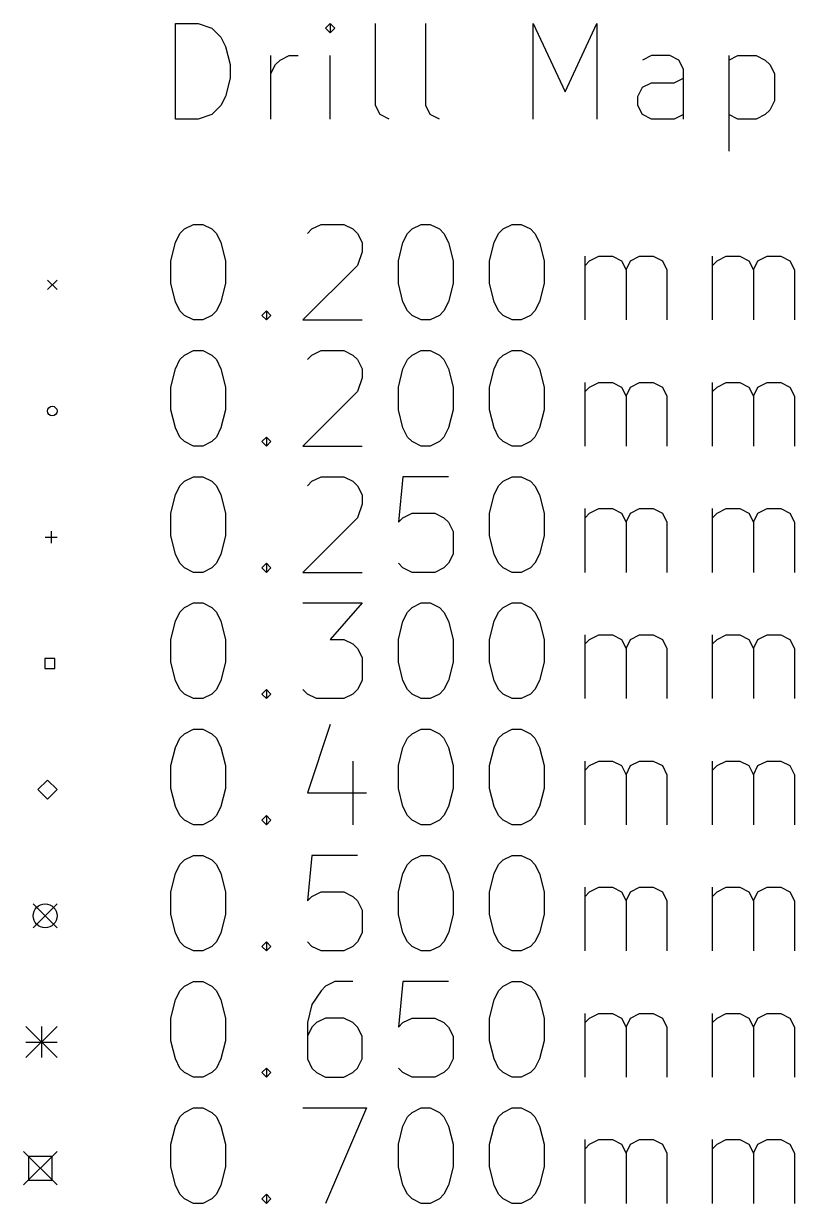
# Model space of a CAD drawing. Extents: x 95 to 218, y -204 to -74.
# Drawn here: x 96.07 to 112.19, y -178.84 to -154.16 of the extents above; entities that cross this region are included whole.
import ezdxf

# ---------------------------------------------------------------- set-up
doc = ezdxf.new("R2010")
doc.units = 0
doc.layers.add('BLACK', color=7, linetype='CONTINUOUS')

msp = doc.modelspace()

# ---------------------------------------------------------------- linework, layer by layer
at = {"layer": 'BLACK', "linetype": 'CONTINUOUS'}
for p, q in [((99.242, -156.156), (99.242, -154.156)), ((99.242, -154.156), (99.7182, -154.156)), ((99.7182, -154.156), (100.004, -154.251)), ((102.48, -154.156), (102.385, -154.251)), ((102.575, -154.251), (102.48, -154.156)), ((102.48, -154.156), (102.48, -154.346)), ((103.432, -155.87), (103.432, -154.156)), ((104.48, -155.87), (104.48, -154.156)), ((106.728, -156.156), (106.728, -154.156)), ((106.728, -154.156), (107.394, -155.584)), ((107.394, -155.584), (108.061, -154.156)), ((108.061, -154.156), (108.061, -156.156)), ((100.004, -154.251), (100.194, -154.441)), ((100.194, -154.441), (100.29, -154.632)), ((102.385, -154.251), (102.48, -154.346)), ((102.48, -154.346), (102.575, -154.251)), ((100.29, -154.632), (100.385, -155.013)), ((101.242, -156.156), (101.242, -154.822)), ((101.337, -155.013), (101.432, -154.918)), ((101.432, -154.918), (101.623, -154.822)), ((101.623, -154.822), (101.813, -154.822)), ((102.48, -156.156), (102.48, -154.822)), ((109.204, -154.822), (109.013, -154.918)), ((109.585, -154.822), (109.204, -154.822)), ((109.775, -154.918), (109.585, -154.822)), ((109.871, -155.108), (109.775, -154.918)), ((110.823, -154.822), (110.823, -156.822)), ((110.823, -154.918), (111.013, -154.822)), ((111.013, -154.822), (111.394, -154.822)), ((111.394, -154.822), (111.585, -154.918)), ((111.585, -154.918), (111.68, -155.013)), ((100.385, -155.013), (100.385, -155.299)), ((101.242, -155.203), (101.337, -155.013)), ((109.871, -156.156), (109.871, -155.108)), ((111.68, -155.013), (111.775, -155.203)), ((111.775, -155.203), (111.775, -155.775)), ((100.385, -155.299), (100.29, -155.68)), ((109.013, -155.489), (109.204, -155.394)), ((109.204, -155.394), (109.68, -155.394)), ((109.68, -155.394), (109.871, -155.299)), ((100.29, -155.68), (100.194, -155.87)), ((108.918, -155.68), (109.013, -155.489)), ((108.918, -155.87), (108.918, -155.68)), ((100.194, -155.87), (100.004, -156.061)), ((103.528, -156.061), (103.432, -155.87)), ((104.575, -156.061), (104.48, -155.87)), ((109.013, -156.061), (108.918, -155.87)), ((111.68, -155.965), (111.585, -156.061)), ((111.775, -155.775), (111.68, -155.965)), ((99.7182, -156.156), (99.242, -156.156)), ((100.004, -156.061), (99.7182, -156.156)), ((103.718, -156.156), (103.528, -156.061)), ((104.766, -156.156), (104.575, -156.061)), ((109.204, -156.156), (109.013, -156.061)), ((109.68, -156.156), (109.204, -156.156)), ((109.871, -156.061), (109.68, -156.156)), ((111.013, -156.156), (110.823, -156.061)), ((111.394, -156.156), (111.013, -156.156)), ((111.585, -156.061), (111.394, -156.156)), ((99.4325, -158.451), (99.6229, -158.356)), ((99.6229, -158.356), (99.8134, -158.356)), ((99.8134, -158.356), (100.004, -158.451)), ((102.099, -158.451), (102.29, -158.356)), ((102.29, -158.356), (102.766, -158.356)), ((102.766, -158.356), (102.956, -158.451)), ((104.194, -158.451), (104.385, -158.356)), ((104.385, -158.356), (104.575, -158.356)), ((104.575, -158.356), (104.766, -158.451)), ((106.099, -158.451), (106.29, -158.356)), ((106.29, -158.356), (106.48, -158.356)), ((106.48, -158.356), (106.671, -158.451)), ((99.242, -158.737), (99.3372, -158.546)), ((99.3372, -158.546), (99.4325, -158.451)), ((100.004, -158.451), (100.099, -158.546)), ((100.099, -158.546), (100.194, -158.737)), ((102.004, -158.546), (102.099, -158.451)), ((102.956, -158.451), (103.052, -158.546)), ((103.052, -158.546), (103.147, -158.737)), ((104.004, -158.737), (104.099, -158.546)), ((104.099, -158.546), (104.194, -158.451)), ((104.766, -158.451), (104.861, -158.546)), ((104.861, -158.546), (104.956, -158.737)), ((105.909, -158.737), (106.004, -158.546)), ((106.004, -158.546), (106.099, -158.451)), ((106.671, -158.451), (106.766, -158.546)), ((106.766, -158.546), (106.861, -158.737)), ((99.1468, -159.118), (99.242, -158.737)), ((100.194, -158.737), (100.29, -159.118)), ((103.147, -158.927), (103.052, -159.213)), ((103.147, -158.737), (103.147, -158.927)), ((103.909, -159.118), (104.004, -158.737)), ((104.956, -158.737), (105.052, -159.118)), ((105.813, -159.118), (105.909, -158.737)), ((106.861, -158.737), (106.956, -159.118)), ((99.1468, -159.594), (99.1468, -159.118)), ((100.29, -159.118), (100.29, -159.594)), ((103.909, -159.594), (103.909, -159.118)), ((105.052, -159.118), (105.052, -159.594)), ((105.813, -159.594), (105.813, -159.118)), ((106.956, -159.118), (106.956, -159.594)), ((107.813, -160.356), (107.813, -159.022)), ((107.813, -159.213), (107.909, -159.118)), ((107.909, -159.118), (108.099, -159.022)), ((108.099, -159.022), (108.385, -159.022)), ((108.385, -159.022), (108.575, -159.118)), ((108.575, -159.118), (108.671, -159.308)), ((108.671, -159.308), (108.766, -159.118)), ((108.766, -159.118), (108.956, -159.022)), ((108.956, -159.022), (109.242, -159.022)), ((109.242, -159.022), (109.432, -159.118)), ((109.432, -159.118), (109.528, -159.308)), ((110.48, -160.356), (110.48, -159.022)), ((110.48, -159.213), (110.575, -159.118)), ((110.575, -159.118), (110.766, -159.022)), ((110.766, -159.022), (111.052, -159.022)), ((111.052, -159.022), (111.242, -159.118)), ((111.242, -159.118), (111.337, -159.308)), ((111.337, -159.308), (111.432, -159.118)), ((111.432, -159.118), (111.623, -159.022)), ((111.623, -159.022), (111.909, -159.022)), ((111.909, -159.022), (112.099, -159.118)), ((112.099, -159.118), (112.194, -159.308)), ((103.052, -159.213), (101.909, -160.356)), ((108.671, -159.308), (108.671, -160.356)), ((109.528, -159.308), (109.528, -160.356)), ((111.337, -159.308), (111.337, -160.356)), ((112.194, -159.308), (112.194, -160.356)), ((96.5658, -159.521), (96.7658, -159.721)), ((96.7658, -159.521), (96.5658, -159.721)), ((99.242, -159.975), (99.1468, -159.594)), ((100.29, -159.594), (100.194, -159.975)), ((104.004, -159.975), (103.909, -159.594)), ((105.052, -159.594), (104.956, -159.975)), ((105.909, -159.975), (105.813, -159.594)), ((106.956, -159.594), (106.861, -159.975)), ((99.3372, -160.165), (99.242, -159.975)), ((99.4325, -160.261), (99.3372, -160.165)), ((100.099, -160.165), (100.004, -160.261)), ((100.194, -159.975), (100.099, -160.165)), ((101.052, -160.261), (101.147, -160.165)), ((101.147, -160.165), (101.242, -160.261)), ((101.147, -160.165), (101.147, -160.356)), ((104.099, -160.165), (104.004, -159.975)), ((104.194, -160.261), (104.099, -160.165)), ((104.861, -160.165), (104.766, -160.261)), ((104.956, -159.975), (104.861, -160.165)), ((106.004, -160.165), (105.909, -159.975)), ((106.099, -160.261), (106.004, -160.165)), ((106.766, -160.165), (106.671, -160.261)), ((106.861, -159.975), (106.766, -160.165)), ((99.6229, -160.356), (99.4325, -160.261)), ((99.8134, -160.356), (99.6229, -160.356)), ((100.004, -160.261), (99.8134, -160.356)), ((101.147, -160.356), (101.052, -160.261)), ((101.242, -160.261), (101.147, -160.356)), ((101.909, -160.356), (103.147, -160.356)), ((104.385, -160.356), (104.194, -160.261)), ((104.575, -160.356), (104.385, -160.356)), ((104.766, -160.261), (104.575, -160.356)), ((106.29, -160.356), (106.099, -160.261)), ((106.48, -160.356), (106.29, -160.356)), ((106.671, -160.261), (106.48, -160.356)), ((99.3372, -161.186), (99.4325, -161.091)), ((99.4325, -161.091), (99.6229, -160.996)), ((99.6229, -160.996), (99.8134, -160.996)), ((99.8134, -160.996), (100.004, -161.091)), ((100.004, -161.091), (100.099, -161.186)), ((102.004, -161.186), (102.099, -161.091)), ((102.099, -161.091), (102.29, -160.996)), ((102.29, -160.996), (102.766, -160.996)), ((102.766, -160.996), (102.956, -161.091)), ((102.956, -161.091), (103.052, -161.186)), ((104.099, -161.186), (104.194, -161.091)), ((104.194, -161.091), (104.385, -160.996)), ((104.385, -160.996), (104.575, -160.996)), ((104.575, -160.996), (104.766, -161.091)), ((104.766, -161.091), (104.861, -161.186)), ((106.004, -161.186), (106.099, -161.091)), ((106.099, -161.091), (106.29, -160.996)), ((106.29, -160.996), (106.48, -160.996)), ((106.48, -160.996), (106.671, -161.091)), ((106.671, -161.091), (106.766, -161.186)), ((99.1468, -161.758), (99.242, -161.377)), ((99.242, -161.377), (99.3372, -161.186)), ((100.099, -161.186), (100.194, -161.377)), ((100.194, -161.377), (100.29, -161.758)), ((103.052, -161.186), (103.147, -161.377)), ((103.147, -161.377), (103.147, -161.567)), ((103.909, -161.758), (104.004, -161.377)), ((104.004, -161.377), (104.099, -161.186)), ((104.861, -161.186), (104.956, -161.377)), ((104.956, -161.377), (105.052, -161.758)), ((105.813, -161.758), (105.909, -161.377)), ((105.909, -161.377), (106.004, -161.186)), ((106.766, -161.186), (106.861, -161.377)), ((106.861, -161.377), (106.956, -161.758)), ((103.147, -161.567), (103.052, -161.853)), ((99.1468, -162.234), (99.1468, -161.758)), ((100.29, -161.758), (100.29, -162.234)), ((103.052, -161.853), (101.909, -162.996)), ((103.909, -162.234), (103.909, -161.758)), ((105.052, -161.758), (105.052, -162.234)), ((105.813, -162.234), (105.813, -161.758)), ((106.956, -161.758), (106.956, -162.234)), ((107.813, -162.996), (107.813, -161.662)), ((107.813, -161.853), (107.909, -161.758)), ((107.909, -161.758), (108.099, -161.662)), ((108.099, -161.662), (108.385, -161.662)), ((108.385, -161.662), (108.575, -161.758)), ((108.575, -161.758), (108.671, -161.948)), ((108.671, -161.948), (108.766, -161.758)), ((108.766, -161.758), (108.956, -161.662)), ((108.956, -161.662), (109.242, -161.662)), ((109.242, -161.662), (109.432, -161.758)), ((109.432, -161.758), (109.528, -161.948)), ((110.48, -162.996), (110.48, -161.662)), ((110.48, -161.853), (110.575, -161.758)), ((110.575, -161.758), (110.766, -161.662)), ((110.766, -161.662), (111.052, -161.662)), ((111.052, -161.662), (111.242, -161.758)), ((111.242, -161.758), (111.337, -161.948)), ((111.337, -161.948), (111.432, -161.758)), ((111.432, -161.758), (111.623, -161.662)), ((111.623, -161.662), (111.909, -161.662)), ((111.909, -161.662), (112.099, -161.758)), ((112.099, -161.758), (112.194, -161.948)), ((108.671, -161.948), (108.671, -162.996)), ((109.528, -161.948), (109.528, -162.996)), ((111.337, -161.948), (111.337, -162.996)), ((112.194, -161.948), (112.194, -162.996)), ((99.242, -162.615), (99.1468, -162.234)), ((100.29, -162.234), (100.194, -162.615)), ((104.004, -162.615), (103.909, -162.234)), ((105.052, -162.234), (104.956, -162.615)), ((105.909, -162.615), (105.813, -162.234)), ((106.956, -162.234), (106.861, -162.615)), ((99.3372, -162.805), (99.242, -162.615)), ((100.194, -162.615), (100.099, -162.805)), ((104.099, -162.805), (104.004, -162.615)), ((104.956, -162.615), (104.861, -162.805)), ((106.004, -162.805), (105.909, -162.615)), ((106.861, -162.615), (106.766, -162.805)), ((99.4325, -162.901), (99.3372, -162.805)), ((100.099, -162.805), (100.004, -162.901)), ((101.052, -162.901), (101.147, -162.805)), ((101.147, -162.805), (101.242, -162.901)), ((101.147, -162.805), (101.147, -162.996)), ((104.194, -162.901), (104.099, -162.805)), ((104.861, -162.805), (104.766, -162.901)), ((106.099, -162.901), (106.004, -162.805)), ((106.766, -162.805), (106.671, -162.901)), ((99.6229, -162.996), (99.4325, -162.901)), ((99.8134, -162.996), (99.6229, -162.996)), ((100.004, -162.901), (99.8134, -162.996)), ((101.147, -162.996), (101.052, -162.901)), ((101.242, -162.901), (101.147, -162.996)), ((101.909, -162.996), (103.147, -162.996)), ((104.385, -162.996), (104.194, -162.901)), ((104.575, -162.996), (104.385, -162.996)), ((104.766, -162.901), (104.575, -162.996)), ((106.29, -162.996), (106.099, -162.901)), ((106.48, -162.996), (106.29, -162.996)), ((106.671, -162.901), (106.48, -162.996)), ((99.242, -164.017), (99.3372, -163.826)), ((99.3372, -163.826), (99.4325, -163.731)), ((99.4325, -163.731), (99.6229, -163.636)), ((99.6229, -163.636), (99.8134, -163.636)), ((99.8134, -163.636), (100.004, -163.731)), ((100.004, -163.731), (100.099, -163.826)), ((100.099, -163.826), (100.194, -164.017)), ((102.004, -163.826), (102.099, -163.731)), ((102.099, -163.731), (102.29, -163.636)), ((102.29, -163.636), (102.766, -163.636)), ((102.766, -163.636), (102.956, -163.731)), ((102.956, -163.731), (103.052, -163.826)), ((103.052, -163.826), (103.147, -164.017)), ((104.004, -163.636), (103.909, -164.588)), ((104.956, -163.636), (104.004, -163.636)), ((105.909, -164.017), (106.004, -163.826)), ((106.004, -163.826), (106.099, -163.731)), ((106.099, -163.731), (106.29, -163.636)), ((106.29, -163.636), (106.48, -163.636)), ((106.48, -163.636), (106.671, -163.731)), ((106.671, -163.731), (106.766, -163.826)), ((106.766, -163.826), (106.861, -164.017)), ((99.1468, -164.398), (99.242, -164.017)), ((100.194, -164.017), (100.29, -164.398)), ((103.147, -164.017), (103.147, -164.207)), ((105.813, -164.398), (105.909, -164.017)), ((106.861, -164.017), (106.956, -164.398)), ((103.147, -164.207), (103.052, -164.493)), ((107.813, -165.636), (107.813, -164.302)), ((107.909, -164.398), (108.099, -164.302)), ((108.099, -164.302), (108.385, -164.302)), ((108.385, -164.302), (108.575, -164.398)), ((108.766, -164.398), (108.956, -164.302)), ((108.956, -164.302), (109.242, -164.302)), ((109.242, -164.302), (109.432, -164.398)), ((110.48, -165.636), (110.48, -164.302)), ((110.575, -164.398), (110.766, -164.302)), ((110.766, -164.302), (111.052, -164.302)), ((111.052, -164.302), (111.242, -164.398)), ((111.432, -164.398), (111.623, -164.302)), ((111.623, -164.302), (111.909, -164.302)), ((111.909, -164.302), (112.099, -164.398)), ((99.1468, -164.874), (99.1468, -164.398)), ((100.29, -164.398), (100.29, -164.874)), ((103.052, -164.493), (101.909, -165.636)), ((103.909, -164.588), (104.004, -164.493)), ((104.004, -164.493), (104.194, -164.398)), ((104.194, -164.398), (104.671, -164.398)), ((104.671, -164.398), (104.861, -164.493)), ((104.861, -164.493), (104.956, -164.588)), ((104.956, -164.588), (105.052, -164.779)), ((105.813, -164.874), (105.813, -164.398)), ((106.956, -164.398), (106.956, -164.874)), ((107.813, -164.493), (107.909, -164.398)), ((108.575, -164.398), (108.671, -164.588)), ((108.671, -164.588), (108.766, -164.398)), ((108.671, -164.588), (108.671, -165.636)), ((109.432, -164.398), (109.528, -164.588)), ((109.528, -164.588), (109.528, -165.636)), ((110.48, -164.493), (110.575, -164.398)), ((111.242, -164.398), (111.337, -164.588)), ((111.337, -164.588), (111.432, -164.398)), ((111.337, -164.588), (111.337, -165.636)), ((112.099, -164.398), (112.194, -164.588)), ((112.194, -164.588), (112.194, -165.636)), ((96.6408, -164.776), (96.6408, -165.026)), ((105.052, -164.779), (105.052, -165.255)), ((96.5158, -164.901), (96.7658, -164.901)), ((99.242, -165.255), (99.1468, -164.874)), ((100.29, -164.874), (100.194, -165.255)), ((105.909, -165.255), (105.813, -164.874)), ((106.956, -164.874), (106.861, -165.255)), ((99.3372, -165.445), (99.242, -165.255)), ((100.194, -165.255), (100.099, -165.445)), ((105.052, -165.255), (104.956, -165.445)), ((106.004, -165.445), (105.909, -165.255)), ((106.861, -165.255), (106.766, -165.445)), ((99.4325, -165.541), (99.3372, -165.445)), ((99.6229, -165.636), (99.4325, -165.541)), ((100.004, -165.541), (99.8134, -165.636)), ((100.099, -165.445), (100.004, -165.541)), ((101.052, -165.541), (101.147, -165.445)), ((101.147, -165.636), (101.052, -165.541)), ((101.147, -165.445), (101.242, -165.541)), ((101.147, -165.445), (101.147, -165.636)), ((101.242, -165.541), (101.147, -165.636)), ((104.004, -165.541), (103.909, -165.445)), ((104.194, -165.636), (104.004, -165.541)), ((104.861, -165.541), (104.671, -165.636)), ((104.956, -165.445), (104.861, -165.541)), ((106.099, -165.541), (106.004, -165.445)), ((106.29, -165.636), (106.099, -165.541)), ((106.671, -165.541), (106.48, -165.636)), ((106.766, -165.445), (106.671, -165.541)), ((99.8134, -165.636), (99.6229, -165.636)), ((101.909, -165.636), (103.147, -165.636)), ((104.671, -165.636), (104.194, -165.636)), ((106.48, -165.636), (106.29, -165.636)), ((99.4325, -166.371), (99.6229, -166.276)), ((99.6229, -166.276), (99.8134, -166.276)), ((99.8134, -166.276), (100.004, -166.371)), ((101.909, -166.276), (103.147, -166.276)), ((103.147, -166.276), (102.48, -167.038)), ((104.194, -166.371), (104.385, -166.276)), ((104.385, -166.276), (104.575, -166.276)), ((104.575, -166.276), (104.766, -166.371)), ((106.099, -166.371), (106.29, -166.276)), ((106.29, -166.276), (106.48, -166.276)), ((106.48, -166.276), (106.671, -166.371)), ((99.242, -166.657), (99.3372, -166.466)), ((99.3372, -166.466), (99.4325, -166.371)), ((100.004, -166.371), (100.099, -166.466)), ((100.099, -166.466), (100.194, -166.657)), ((104.004, -166.657), (104.099, -166.466)), ((104.099, -166.466), (104.194, -166.371)), ((104.766, -166.371), (104.861, -166.466)), ((104.861, -166.466), (104.956, -166.657)), ((105.909, -166.657), (106.004, -166.466)), ((106.004, -166.466), (106.099, -166.371)), ((106.671, -166.371), (106.766, -166.466)), ((106.766, -166.466), (106.861, -166.657)), ((99.1468, -167.038), (99.242, -166.657)), ((100.194, -166.657), (100.29, -167.038)), ((103.909, -167.038), (104.004, -166.657)), ((104.956, -166.657), (105.052, -167.038)), ((105.813, -167.038), (105.909, -166.657)), ((106.861, -166.657), (106.956, -167.038)), ((99.1468, -167.514), (99.1468, -167.038)), ((100.29, -167.038), (100.29, -167.514)), ((102.48, -167.038), (102.766, -167.038)), ((102.766, -167.038), (102.956, -167.133)), ((103.909, -167.514), (103.909, -167.038)), ((105.052, -167.038), (105.052, -167.514)), ((105.813, -167.514), (105.813, -167.038)), ((106.956, -167.038), (106.956, -167.514)), ((107.813, -168.276), (107.813, -166.942)), ((107.813, -167.133), (107.909, -167.038)), ((107.909, -167.038), (108.099, -166.942)), ((108.099, -166.942), (108.385, -166.942)), ((108.385, -166.942), (108.575, -167.038)), ((108.575, -167.038), (108.671, -167.228)), ((108.671, -167.228), (108.766, -167.038)), ((108.766, -167.038), (108.956, -166.942)), ((108.956, -166.942), (109.242, -166.942)), ((109.242, -166.942), (109.432, -167.038)), ((109.432, -167.038), (109.528, -167.228)), ((110.48, -168.276), (110.48, -166.942)), ((110.48, -167.133), (110.575, -167.038)), ((110.575, -167.038), (110.766, -166.942)), ((110.766, -166.942), (111.052, -166.942)), ((111.052, -166.942), (111.242, -167.038)), ((111.242, -167.038), (111.337, -167.228)), ((111.337, -167.228), (111.432, -167.038)), ((111.432, -167.038), (111.623, -166.942)), ((111.623, -166.942), (111.909, -166.942)), ((111.909, -166.942), (112.099, -167.038)), ((112.099, -167.038), (112.194, -167.228)), ((102.956, -167.133), (103.052, -167.228)), ((103.052, -167.228), (103.147, -167.419)), ((108.671, -167.228), (108.671, -168.276)), ((109.528, -167.228), (109.528, -168.276)), ((111.337, -167.228), (111.337, -168.276)), ((112.194, -167.228), (112.194, -168.276)), ((96.7219, -167.435), (96.5097, -167.435)), ((96.5097, -167.435), (96.5097, -167.647)), ((96.7219, -167.647), (96.7219, -167.435)), ((99.242, -167.895), (99.1468, -167.514)), ((100.29, -167.514), (100.194, -167.895)), ((103.147, -167.419), (103.147, -167.895)), ((104.004, -167.895), (103.909, -167.514)), ((105.052, -167.514), (104.956, -167.895)), ((105.909, -167.895), (105.813, -167.514)), ((106.956, -167.514), (106.861, -167.895)), ((96.5097, -167.647), (96.7219, -167.647)), ((99.3372, -168.085), (99.242, -167.895)), ((100.194, -167.895), (100.099, -168.085)), ((103.147, -167.895), (103.052, -168.085)), ((104.099, -168.085), (104.004, -167.895)), ((104.956, -167.895), (104.861, -168.085)), ((106.004, -168.085), (105.909, -167.895)), ((106.861, -167.895), (106.766, -168.085)), ((99.4325, -168.181), (99.3372, -168.085)), ((99.6229, -168.276), (99.4325, -168.181)), ((99.8134, -168.276), (99.6229, -168.276)), ((100.004, -168.181), (99.8134, -168.276)), ((100.099, -168.085), (100.004, -168.181)), ((101.052, -168.181), (101.147, -168.085)), ((101.147, -168.276), (101.052, -168.181)), ((101.147, -168.085), (101.242, -168.181)), ((101.147, -168.085), (101.147, -168.276)), ((101.242, -168.181), (101.147, -168.276)), ((102.004, -168.181), (101.909, -168.085)), ((102.194, -168.276), (102.004, -168.181)), ((102.766, -168.276), (102.194, -168.276)), ((102.956, -168.181), (102.766, -168.276)), ((103.052, -168.085), (102.956, -168.181)), ((104.194, -168.181), (104.099, -168.085)), ((104.385, -168.276), (104.194, -168.181)), ((104.575, -168.276), (104.385, -168.276)), ((104.766, -168.181), (104.575, -168.276)), ((104.861, -168.085), (104.766, -168.181)), ((106.099, -168.181), (106.004, -168.085)), ((106.29, -168.276), (106.099, -168.181)), ((106.48, -168.276), (106.29, -168.276)), ((106.671, -168.181), (106.48, -168.276)), ((106.766, -168.085), (106.671, -168.181)), ((99.3372, -169.106), (99.4325, -169.011)), ((99.4325, -169.011), (99.6229, -168.916)), ((99.6229, -168.916), (99.8134, -168.916)), ((99.8134, -168.916), (100.004, -169.011)), ((100.004, -169.011), (100.099, -169.106)), ((102.48, -168.821), (102.004, -170.249)), ((104.099, -169.106), (104.194, -169.011)), ((104.194, -169.011), (104.385, -168.916)), ((104.385, -168.916), (104.575, -168.916)), ((104.575, -168.916), (104.766, -169.011)), ((104.766, -169.011), (104.861, -169.106)), ((106.004, -169.106), (106.099, -169.011)), ((106.099, -169.011), (106.29, -168.916)), ((106.29, -168.916), (106.48, -168.916)), ((106.48, -168.916), (106.671, -169.011)), ((106.671, -169.011), (106.766, -169.106)), ((99.1468, -169.678), (99.242, -169.297)), ((99.242, -169.297), (99.3372, -169.106)), ((100.099, -169.106), (100.194, -169.297)), ((100.194, -169.297), (100.29, -169.678)), ((103.909, -169.678), (104.004, -169.297)), ((104.004, -169.297), (104.099, -169.106)), ((104.861, -169.106), (104.956, -169.297)), ((104.956, -169.297), (105.052, -169.678)), ((105.813, -169.678), (105.909, -169.297)), ((105.909, -169.297), (106.004, -169.106)), ((106.766, -169.106), (106.861, -169.297)), ((106.861, -169.297), (106.956, -169.678)), ((99.1468, -170.154), (99.1468, -169.678)), ((100.29, -169.678), (100.29, -170.154)), ((102.956, -169.582), (102.956, -170.916)), ((103.909, -170.154), (103.909, -169.678)), ((105.052, -169.678), (105.052, -170.154)), ((105.813, -170.154), (105.813, -169.678)), ((106.956, -169.678), (106.956, -170.154)), ((107.813, -170.916), (107.813, -169.582)), ((107.813, -169.773), (107.909, -169.678)), ((107.909, -169.678), (108.099, -169.582)), ((108.099, -169.582), (108.385, -169.582)), ((108.385, -169.582), (108.575, -169.678)), ((108.575, -169.678), (108.671, -169.868)), ((108.671, -169.868), (108.766, -169.678)), ((108.766, -169.678), (108.956, -169.582)), ((108.956, -169.582), (109.242, -169.582)), ((109.242, -169.582), (109.432, -169.678)), ((109.432, -169.678), (109.528, -169.868)), ((110.48, -170.916), (110.48, -169.582)), ((110.48, -169.773), (110.575, -169.678)), ((110.575, -169.678), (110.766, -169.582)), ((110.766, -169.582), (111.052, -169.582)), ((111.052, -169.582), (111.242, -169.678)), ((111.242, -169.678), (111.337, -169.868)), ((111.337, -169.868), (111.432, -169.678)), ((111.432, -169.678), (111.623, -169.582)), ((111.623, -169.582), (111.909, -169.582)), ((111.909, -169.582), (112.099, -169.678)), ((112.099, -169.678), (112.194, -169.868)), ((96.5658, -169.981), (96.3658, -170.181)), ((96.7658, -170.181), (96.5658, -169.981)), ((108.671, -169.868), (108.671, -170.916)), ((109.528, -169.868), (109.528, -170.916)), ((111.337, -169.868), (111.337, -170.916)), ((112.194, -169.868), (112.194, -170.916)), ((96.3658, -170.181), (96.5658, -170.381)), ((96.5658, -170.381), (96.7658, -170.181)), ((99.242, -170.535), (99.1468, -170.154)), ((100.29, -170.154), (100.194, -170.535)), ((102.004, -170.249), (103.242, -170.249)), ((104.004, -170.535), (103.909, -170.154)), ((105.052, -170.154), (104.956, -170.535)), ((105.909, -170.535), (105.813, -170.154)), ((106.956, -170.154), (106.861, -170.535)), ((99.3372, -170.725), (99.242, -170.535)), ((100.194, -170.535), (100.099, -170.725)), ((104.099, -170.725), (104.004, -170.535)), ((104.956, -170.535), (104.861, -170.725)), ((106.004, -170.725), (105.909, -170.535)), ((106.861, -170.535), (106.766, -170.725)), ((99.4325, -170.821), (99.3372, -170.725)), ((100.099, -170.725), (100.004, -170.821)), ((101.052, -170.821), (101.147, -170.725)), ((101.147, -170.725), (101.242, -170.821)), ((101.147, -170.725), (101.147, -170.916)), ((104.194, -170.821), (104.099, -170.725)), ((104.861, -170.725), (104.766, -170.821)), ((106.099, -170.821), (106.004, -170.725)), ((106.766, -170.725), (106.671, -170.821)), ((99.6229, -170.916), (99.4325, -170.821)), ((99.8134, -170.916), (99.6229, -170.916)), ((100.004, -170.821), (99.8134, -170.916)), ((101.147, -170.916), (101.052, -170.821)), ((101.242, -170.821), (101.147, -170.916)), ((104.385, -170.916), (104.194, -170.821)), ((104.575, -170.916), (104.385, -170.916)), ((104.766, -170.821), (104.575, -170.916)), ((106.29, -170.916), (106.099, -170.821)), ((106.48, -170.916), (106.29, -170.916)), ((106.671, -170.821), (106.48, -170.916)), ((99.242, -171.937), (99.3372, -171.746)), ((99.3372, -171.746), (99.4325, -171.651)), ((99.4325, -171.651), (99.6229, -171.556)), ((99.6229, -171.556), (99.8134, -171.556)), ((99.8134, -171.556), (100.004, -171.651)), ((100.004, -171.651), (100.099, -171.746)), ((100.099, -171.746), (100.194, -171.937)), ((102.099, -171.556), (102.004, -172.508)), ((103.052, -171.556), (102.099, -171.556)), ((104.004, -171.937), (104.099, -171.746)), ((104.099, -171.746), (104.194, -171.651)), ((104.194, -171.651), (104.385, -171.556)), ((104.385, -171.556), (104.575, -171.556)), ((104.575, -171.556), (104.766, -171.651)), ((104.766, -171.651), (104.861, -171.746)), ((104.861, -171.746), (104.956, -171.937)), ((105.909, -171.937), (106.004, -171.746)), ((106.004, -171.746), (106.099, -171.651)), ((106.099, -171.651), (106.29, -171.556)), ((106.29, -171.556), (106.48, -171.556)), ((106.48, -171.556), (106.671, -171.651)), ((106.671, -171.651), (106.766, -171.746)), ((106.766, -171.746), (106.861, -171.937)), ((99.1468, -172.318), (99.242, -171.937)), ((100.194, -171.937), (100.29, -172.318)), ((103.909, -172.318), (104.004, -171.937)), ((104.956, -171.937), (105.052, -172.318)), ((105.813, -172.318), (105.909, -171.937)), ((106.861, -171.937), (106.956, -172.318)), ((107.813, -173.556), (107.813, -172.222)), ((107.909, -172.318), (108.099, -172.222)), ((108.099, -172.222), (108.385, -172.222)), ((108.385, -172.222), (108.575, -172.318)), ((108.766, -172.318), (108.956, -172.222)), ((108.956, -172.222), (109.242, -172.222)), ((109.242, -172.222), (109.432, -172.318)), ((110.48, -173.556), (110.48, -172.222)), ((110.575, -172.318), (110.766, -172.222)), ((110.766, -172.222), (111.052, -172.222)), ((111.052, -172.222), (111.242, -172.318)), ((111.432, -172.318), (111.623, -172.222)), ((111.623, -172.222), (111.909, -172.222)), ((111.909, -172.222), (112.099, -172.318)), ((99.1468, -172.794), (99.1468, -172.318)), ((100.29, -172.318), (100.29, -172.794)), ((102.004, -172.508), (102.099, -172.413)), ((102.099, -172.413), (102.29, -172.318)), ((102.29, -172.318), (102.766, -172.318)), ((102.766, -172.318), (102.956, -172.413)), ((102.956, -172.413), (103.052, -172.508)), ((103.052, -172.508), (103.147, -172.699)), ((103.909, -172.794), (103.909, -172.318)), ((105.052, -172.318), (105.052, -172.794)), ((105.813, -172.794), (105.813, -172.318)), ((106.956, -172.318), (106.956, -172.794)), ((107.813, -172.413), (107.909, -172.318)), ((108.575, -172.318), (108.671, -172.508)), ((108.671, -172.508), (108.766, -172.318)), ((108.671, -172.508), (108.671, -173.556)), ((109.432, -172.318), (109.528, -172.508)), ((109.528, -172.508), (109.528, -173.556)), ((110.48, -172.413), (110.575, -172.318)), ((111.242, -172.318), (111.337, -172.508)), ((111.337, -172.508), (111.432, -172.318)), ((111.337, -172.508), (111.337, -173.556)), ((112.099, -172.318), (112.194, -172.508)), ((112.194, -172.508), (112.194, -173.556)), ((96.2658, -172.571), (96.7658, -173.071)), ((96.7658, -172.571), (96.2658, -173.071)), ((103.147, -172.699), (103.147, -173.175)), ((99.242, -173.175), (99.1468, -172.794)), ((100.29, -172.794), (100.194, -173.175)), ((104.004, -173.175), (103.909, -172.794)), ((105.052, -172.794), (104.956, -173.175)), ((105.909, -173.175), (105.813, -172.794)), ((106.956, -172.794), (106.861, -173.175)), ((99.3372, -173.365), (99.242, -173.175)), ((100.194, -173.175), (100.099, -173.365)), ((103.147, -173.175), (103.052, -173.365)), ((104.099, -173.365), (104.004, -173.175)), ((104.956, -173.175), (104.861, -173.365)), ((106.004, -173.365), (105.909, -173.175)), ((106.861, -173.175), (106.766, -173.365)), ((99.4325, -173.461), (99.3372, -173.365)), ((99.6229, -173.556), (99.4325, -173.461)), ((100.004, -173.461), (99.8134, -173.556)), ((100.099, -173.365), (100.004, -173.461)), ((101.052, -173.461), (101.147, -173.365)), ((101.147, -173.556), (101.052, -173.461)), ((101.147, -173.365), (101.242, -173.461)), ((101.147, -173.365), (101.147, -173.556)), ((101.242, -173.461), (101.147, -173.556)), ((102.099, -173.461), (102.004, -173.365)), ((102.29, -173.556), (102.099, -173.461)), ((102.956, -173.461), (102.766, -173.556)), ((103.052, -173.365), (102.956, -173.461)), ((104.194, -173.461), (104.099, -173.365)), ((104.385, -173.556), (104.194, -173.461)), ((104.766, -173.461), (104.575, -173.556)), ((104.861, -173.365), (104.766, -173.461)), ((106.099, -173.461), (106.004, -173.365)), ((106.29, -173.556), (106.099, -173.461)), ((106.671, -173.461), (106.48, -173.556)), ((106.766, -173.365), (106.671, -173.461)), ((99.8134, -173.556), (99.6229, -173.556)), ((102.766, -173.556), (102.29, -173.556)), ((104.575, -173.556), (104.385, -173.556)), ((106.48, -173.556), (106.29, -173.556)), ((99.4325, -174.291), (99.6229, -174.196)), ((99.6229, -174.196), (99.8134, -174.196)), ((99.8134, -174.196), (100.004, -174.291)), ((102.575, -174.196), (102.385, -174.291)), ((102.956, -174.196), (102.575, -174.196)), ((104.004, -174.196), (103.909, -175.148)), ((104.956, -174.196), (104.004, -174.196)), ((106.099, -174.291), (106.29, -174.196)), ((106.29, -174.196), (106.48, -174.196)), ((106.48, -174.196), (106.671, -174.291)), ((99.242, -174.577), (99.3372, -174.386)), ((99.3372, -174.386), (99.4325, -174.291)), ((100.004, -174.291), (100.099, -174.386)), ((100.099, -174.386), (100.194, -174.577)), ((102.29, -174.386), (102.099, -174.672)), ((102.385, -174.291), (102.29, -174.386)), ((105.909, -174.577), (106.004, -174.386)), ((106.004, -174.386), (106.099, -174.291)), ((106.671, -174.291), (106.766, -174.386)), ((106.766, -174.386), (106.861, -174.577)), ((99.1468, -174.958), (99.242, -174.577)), ((100.194, -174.577), (100.29, -174.958)), ((102.099, -174.672), (102.004, -175.053)), ((105.813, -174.958), (105.909, -174.577)), ((106.861, -174.577), (106.956, -174.958)), ((99.1468, -175.434), (99.1468, -174.958)), ((100.29, -174.958), (100.29, -175.434)), ((102.385, -174.958), (102.194, -175.053)), ((102.766, -174.958), (102.385, -174.958)), ((102.956, -175.053), (102.766, -174.958)), ((104.004, -175.053), (104.194, -174.958)), ((104.194, -174.958), (104.671, -174.958)), ((104.671, -174.958), (104.861, -175.053)), ((105.813, -175.434), (105.813, -174.958)), ((106.956, -174.958), (106.956, -175.434)), ((107.813, -176.196), (107.813, -174.862)), ((107.813, -175.053), (107.909, -174.958)), ((107.909, -174.958), (108.099, -174.862)), ((108.099, -174.862), (108.385, -174.862)), ((108.385, -174.862), (108.575, -174.958)), ((108.575, -174.958), (108.671, -175.148)), ((108.671, -175.148), (108.766, -174.958)), ((108.766, -174.958), (108.956, -174.862)), ((108.956, -174.862), (109.242, -174.862)), ((109.242, -174.862), (109.432, -174.958)), ((109.432, -174.958), (109.528, -175.148)), ((110.48, -176.196), (110.48, -174.862)), ((110.48, -175.053), (110.575, -174.958)), ((110.575, -174.958), (110.766, -174.862)), ((110.766, -174.862), (111.052, -174.862)), ((111.052, -174.862), (111.242, -174.958)), ((111.242, -174.958), (111.337, -175.148)), ((111.337, -175.148), (111.432, -174.958)), ((111.432, -174.958), (111.623, -174.862)), ((111.623, -174.862), (111.909, -174.862)), ((111.909, -174.862), (112.099, -174.958)), ((112.099, -174.958), (112.194, -175.148)), ((96.1158, -175.136), (96.7658, -175.786)), ((96.7658, -175.136), (96.1158, -175.786)), ((96.4408, -175.136), (96.4408, -175.786)), ((102.004, -175.053), (102.004, -175.815)), ((102.099, -175.148), (102.004, -175.339)), ((102.194, -175.053), (102.099, -175.148)), ((103.052, -175.148), (102.956, -175.053)), ((103.147, -175.339), (103.052, -175.148)), ((103.909, -175.148), (104.004, -175.053)), ((104.861, -175.053), (104.956, -175.148)), ((104.956, -175.148), (105.052, -175.339)), ((108.671, -175.148), (108.671, -176.196)), ((109.528, -175.148), (109.528, -176.196)), ((111.337, -175.148), (111.337, -176.196)), ((112.194, -175.148), (112.194, -176.196)), ((96.1158, -175.461), (96.7658, -175.461)), ((99.242, -175.815), (99.1468, -175.434)), ((100.29, -175.434), (100.194, -175.815)), ((103.147, -175.815), (103.147, -175.339)), ((105.052, -175.339), (105.052, -175.815)), ((105.909, -175.815), (105.813, -175.434)), ((106.956, -175.434), (106.861, -175.815)), ((99.3372, -176.005), (99.242, -175.815)), ((100.194, -175.815), (100.099, -176.005)), ((102.004, -175.815), (102.099, -176.005)), ((103.052, -176.005), (103.147, -175.815)), ((105.052, -175.815), (104.956, -176.005)), ((106.004, -176.005), (105.909, -175.815)), ((106.861, -175.815), (106.766, -176.005)), ((99.4325, -176.101), (99.3372, -176.005)), ((99.6229, -176.196), (99.4325, -176.101)), ((99.8134, -176.196), (99.6229, -176.196)), ((100.004, -176.101), (99.8134, -176.196)), ((100.099, -176.005), (100.004, -176.101)), ((101.052, -176.101), (101.147, -176.005)), ((101.147, -176.196), (101.052, -176.101)), ((101.147, -176.005), (101.242, -176.101)), ((101.147, -176.005), (101.147, -176.196)), ((101.242, -176.101), (101.147, -176.196)), ((102.099, -176.005), (102.194, -176.101)), ((102.194, -176.101), (102.385, -176.196)), ((102.385, -176.196), (102.766, -176.196)), ((102.766, -176.196), (102.956, -176.101)), ((102.956, -176.101), (103.052, -176.005)), ((104.004, -176.101), (103.909, -176.005)), ((104.194, -176.196), (104.004, -176.101)), ((104.671, -176.196), (104.194, -176.196)), ((104.861, -176.101), (104.671, -176.196)), ((104.956, -176.005), (104.861, -176.101)), ((106.099, -176.101), (106.004, -176.005)), ((106.29, -176.196), (106.099, -176.101)), ((106.48, -176.196), (106.29, -176.196)), ((106.671, -176.101), (106.48, -176.196)), ((106.766, -176.005), (106.671, -176.101)), ((99.3372, -177.026), (99.4325, -176.931)), ((99.4325, -176.931), (99.6229, -176.836)), ((99.6229, -176.836), (99.8134, -176.836)), ((99.8134, -176.836), (100.004, -176.931)), ((100.004, -176.931), (100.099, -177.026)), ((101.909, -176.836), (103.242, -176.836)), ((103.242, -176.836), (102.385, -178.836)), ((104.099, -177.026), (104.194, -176.931)), ((104.194, -176.931), (104.385, -176.836)), ((104.385, -176.836), (104.575, -176.836)), ((104.575, -176.836), (104.766, -176.931)), ((104.766, -176.931), (104.861, -177.026)), ((106.004, -177.026), (106.099, -176.931)), ((106.099, -176.931), (106.29, -176.836)), ((106.29, -176.836), (106.48, -176.836)), ((106.48, -176.836), (106.671, -176.931)), ((106.671, -176.931), (106.766, -177.026)), ((99.242, -177.217), (99.3372, -177.026)), ((100.099, -177.026), (100.194, -177.217)), ((104.004, -177.217), (104.099, -177.026)), ((104.861, -177.026), (104.956, -177.217)), ((105.909, -177.217), (106.004, -177.026)), ((106.766, -177.026), (106.861, -177.217)), ((99.1468, -177.598), (99.242, -177.217)), ((100.194, -177.217), (100.29, -177.598)), ((103.909, -177.598), (104.004, -177.217)), ((104.956, -177.217), (105.052, -177.598)), ((105.813, -177.598), (105.909, -177.217)), ((106.861, -177.217), (106.956, -177.598)), ((99.1468, -178.074), (99.1468, -177.598)), ((100.29, -177.598), (100.29, -178.074)), ((103.909, -178.074), (103.909, -177.598)), ((105.052, -177.598), (105.052, -178.074)), ((105.813, -178.074), (105.813, -177.598)), ((106.956, -177.598), (106.956, -178.074)), ((107.813, -178.836), (107.813, -177.502)), ((107.813, -177.693), (107.909, -177.598)), ((107.909, -177.598), (108.099, -177.502)), ((108.099, -177.502), (108.385, -177.502)), ((108.385, -177.502), (108.575, -177.598)), ((108.575, -177.598), (108.671, -177.788)), ((108.671, -177.788), (108.766, -177.598)), ((108.766, -177.598), (108.956, -177.502)), ((108.956, -177.502), (109.242, -177.502)), ((109.242, -177.502), (109.432, -177.598)), ((109.432, -177.598), (109.528, -177.788)), ((110.48, -178.836), (110.48, -177.502)), ((110.48, -177.693), (110.575, -177.598)), ((110.575, -177.598), (110.766, -177.502)), ((110.766, -177.502), (111.052, -177.502)), ((111.052, -177.502), (111.242, -177.598)), ((111.242, -177.598), (111.337, -177.788)), ((111.337, -177.788), (111.432, -177.598)), ((111.432, -177.598), (111.623, -177.502)), ((111.623, -177.502), (111.909, -177.502)), ((111.909, -177.502), (112.099, -177.598)), ((112.099, -177.598), (112.194, -177.788)), ((96.0658, -177.751), (96.7658, -178.451)), ((96.7658, -177.751), (96.0658, -178.451)), ((96.6633, -177.854), (96.1683, -177.854)), ((96.1683, -177.854), (96.1683, -178.348)), ((96.6633, -178.348), (96.6633, -177.854)), ((108.671, -177.788), (108.671, -178.836)), ((109.528, -177.788), (109.528, -178.836)), ((111.337, -177.788), (111.337, -178.836)), ((112.194, -177.788), (112.194, -178.836)), ((99.242, -178.455), (99.1468, -178.074)), ((100.29, -178.074), (100.194, -178.455)), ((104.004, -178.455), (103.909, -178.074)), ((105.052, -178.074), (104.956, -178.455)), ((105.909, -178.455), (105.813, -178.074)), ((106.956, -178.074), (106.861, -178.455)), ((96.1683, -178.348), (96.6633, -178.348)), ((99.3372, -178.645), (99.242, -178.455)), ((99.4325, -178.741), (99.3372, -178.645)), ((100.099, -178.645), (100.004, -178.741)), ((100.194, -178.455), (100.099, -178.645)), ((101.052, -178.741), (101.147, -178.645)), ((101.147, -178.645), (101.242, -178.741)), ((101.147, -178.645), (101.147, -178.836)), ((104.099, -178.645), (104.004, -178.455)), ((104.194, -178.741), (104.099, -178.645)), ((104.861, -178.645), (104.766, -178.741)), ((104.956, -178.455), (104.861, -178.645)), ((106.004, -178.645), (105.909, -178.455)), ((106.099, -178.741), (106.004, -178.645)), ((106.766, -178.645), (106.671, -178.741)), ((106.861, -178.455), (106.766, -178.645)), ((99.6229, -178.836), (99.4325, -178.741)), ((99.8134, -178.836), (99.6229, -178.836)), ((100.004, -178.741), (99.8134, -178.836)), ((101.147, -178.836), (101.052, -178.741)), ((101.242, -178.741), (101.147, -178.836)), ((104.385, -178.836), (104.194, -178.741)), ((104.575, -178.836), (104.385, -178.836)), ((104.766, -178.741), (104.575, -178.836)), ((106.29, -178.836), (106.099, -178.741)), ((106.48, -178.836), (106.29, -178.836)), ((106.671, -178.741), (106.48, -178.836))]:
    msp.add_line(p, q, dxfattribs=at)
at = {"layer": 'BLACK'}
for centre, radius in [((96.6658, -162.261), 0.1), ((96.5158, -172.821), 0.25)]:
    msp.add_circle(centre, radius, dxfattribs=at)

doc.saveas('drawing.dxf')
